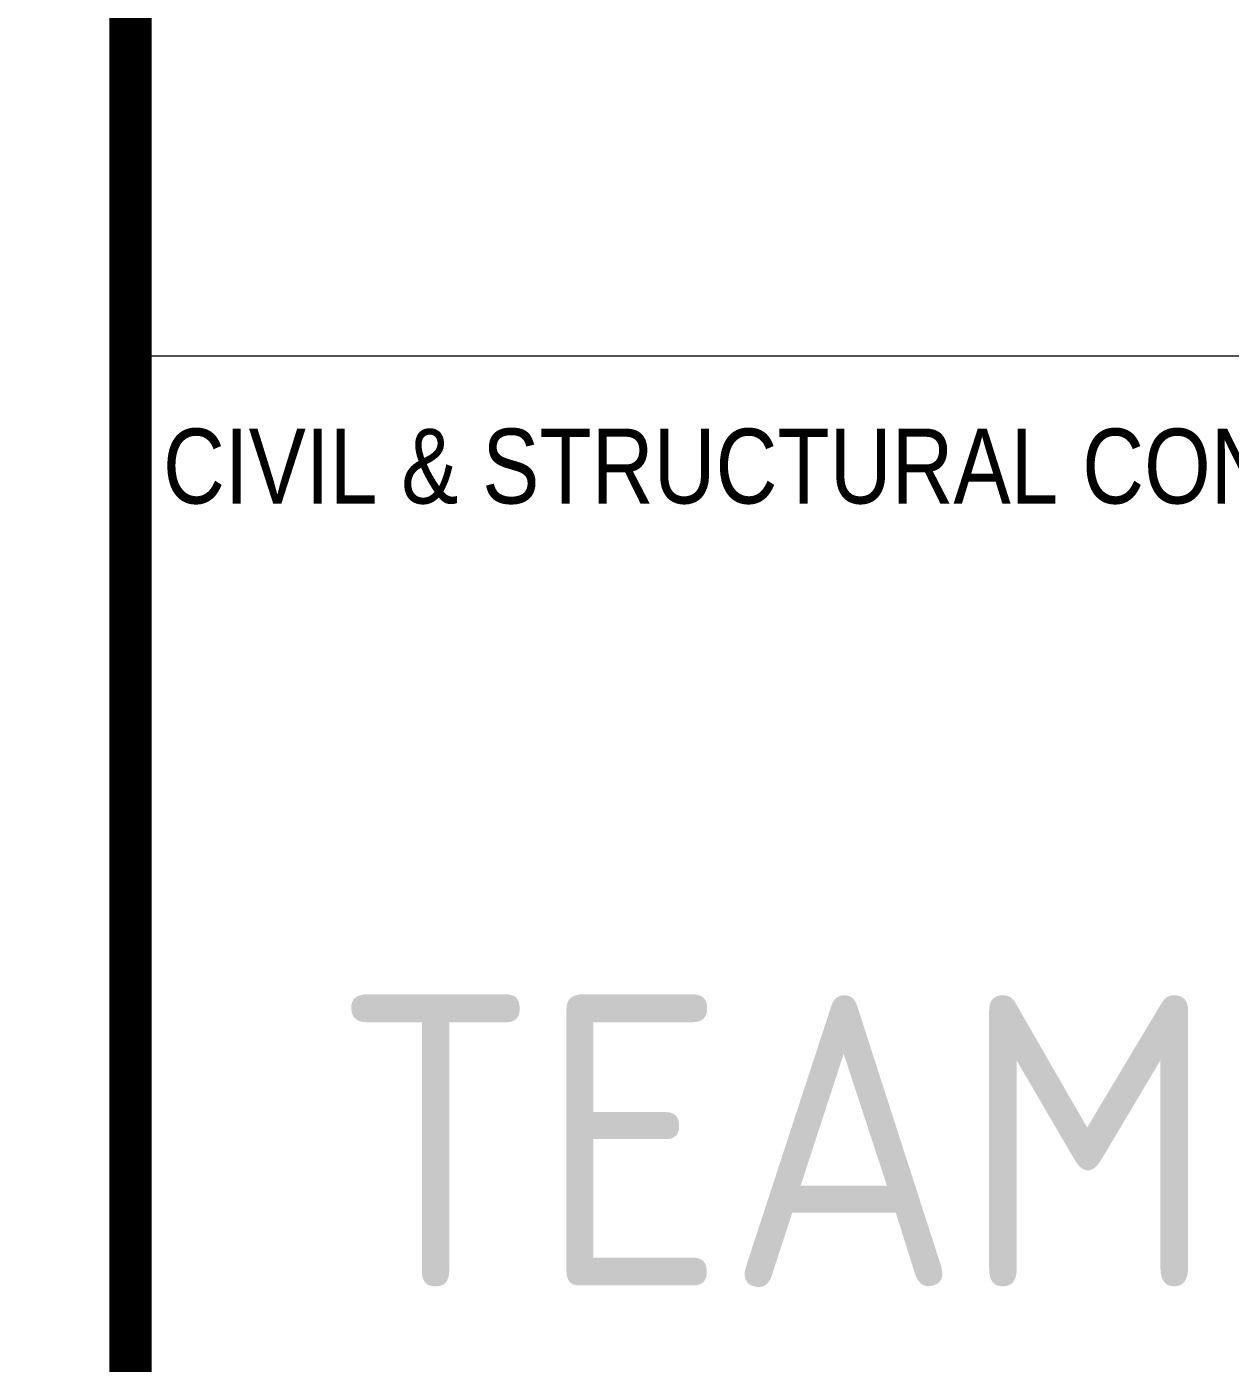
# Paper-space layout '00' of a CAD drawing. Header units: millimetres. Extents: x 22 to 862, y -5 to 589.
# Drawn here: x 747.5 to 776.44, y 490.77 to 522.91 of the extents above; entities that cross this region are included whole.
import ezdxf

# ---------------------------------------------------------------- set-up
doc = ezdxf.new("R2010")
doc.units = ezdxf.units.MM
doc.header["$LTSCALE"] = 0.5
doc.layers.add('FALTTR$0$ZS__A0NO7', color=255, linetype='Continuous', lineweight=5)
doc.styles.add('FALTTR$0$ISOCP_B', font='', dxfattribs={"height": 7})
doc.styles.add('FALTTR$0$MIC-Arial Narrow', font='ARIALN.TTF', dxfattribs={"height": 1.8})
doc.styles.get('FALTTR$0$ISOCP_B').set_extended_font_data('ISOCP', bold=True)

# ---------------------------------------------------------------- blocks, each defined once
blk = doc.blocks.new('FALTTR')
at = {"layer": 'FALTTR$0$ZS__A0NO7'}
for p, q in [((749.5, 579), (749.5, 5)), ((749.5, 5), (749.5, 579)), ((749.5, 515), (850, 515))]:
    blk.add_line(p, q, dxfattribs=at)
at = {"layer": 'FALTTR$0$ZS__A0NO7', "const_width": 1}
blk.add_lwpolyline([(750, 579), (750, 5)], dxfattribs=at)
at = {"layer": 'FALTTR$0$ZS__A0NO7', "attachment_point": 1}
for s, insert, char_height, width, style in [('CIVIL & STRUCTURAL CONSULTANT', (750.773, 513.248), 1.8, 49.62446, 'FALTTR$0$MIC-Arial Narrow'), ('TEAM', (754.85, 499.622), 7, 31.42615, 'FALTTR$0$ISOCP_B')]:
    blk.add_mtext(s, dxfattribs=dict(at, insert=insert, char_height=char_height, width=width, style=style))

psp = doc.layouts.new('00')

# ---------------------------------------------------------------- linework, layer by layer
psp.add_lwpolyline([(34, 579), (749.5, 579), (749.5, 5), (34, 5)], close=True)

# ---------------------------------------------------------------- block references
psp.add_blockref('FALTTR', (0, 0))

doc.saveas('drawing.dxf')
